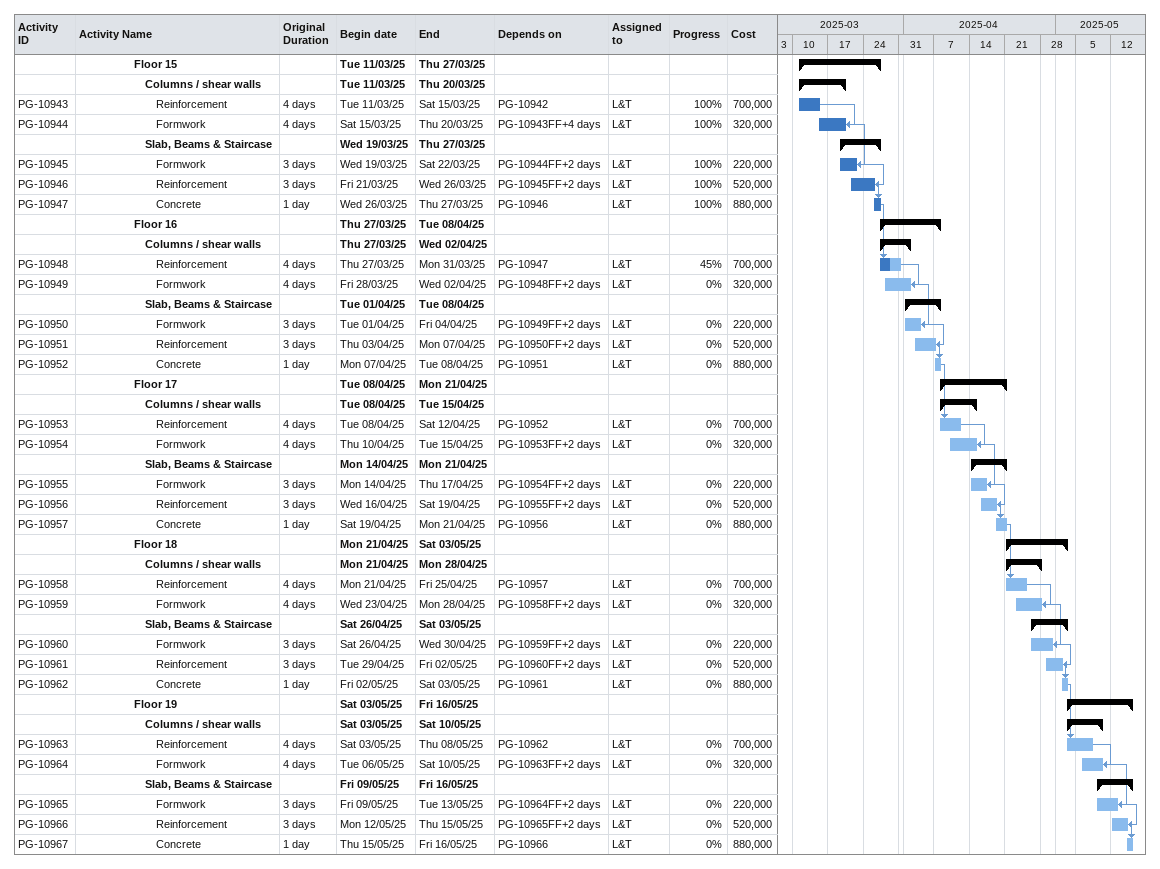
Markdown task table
| ID | Level | Task | Original duration | Start | Finish | Predecessors | Resources | % complete | Cost |
|---|---|---|---|---|---|---|---|---|---|
|  | 6 | **Floor 15** |  | 2025-03-11 | 2025-03-27 |  |  |  |  |
|  | 7 | **Columns / shear walls** |  | 2025-03-11 | 2025-03-20 |  |  |  |  |
| PG-10943 | 8 | Reinforcement | 4d | 2025-03-11 | 2025-03-15 | PG-10942 | L&T | 100 | 700000 |
| PG-10944 | 8 | Formwork | 4d | 2025-03-15 | 2025-03-20 | PG-10943FF+4d | L&T | 100 | 320000 |
|  | 7 | **Slab, Beams & Staircase** |  | 2025-03-19 | 2025-03-27 |  |  |  |  |
| PG-10945 | 8 | Formwork | 3d | 2025-03-19 | 2025-03-22 | PG-10944FF+2d | L&T | 100 | 220000 |
| PG-10946 | 8 | Reinforcement | 3d | 2025-03-21 | 2025-03-26 | PG-10945FF+2d | L&T | 100 | 520000 |
| PG-10947 | 8 | Concrete | 1d | 2025-03-26 | 2025-03-27 | PG-10946 | L&T | 100 | 880000 |
|  | 6 | **Floor 16** |  | 2025-03-27 | 2025-04-08 |  |  |  |  |
|  | 7 | **Columns / shear walls** |  | 2025-03-27 | 2025-04-02 |  |  |  |  |
| PG-10948 | 8 | Reinforcement | 4d | 2025-03-27 | 2025-03-31 | PG-10947 | L&T | 45 | 700000 |
| PG-10949 | 8 | Formwork | 4d | 2025-03-28 | 2025-04-02 | PG-10948FF+2d | L&T | 0 | 320000 |
|  | 7 | **Slab, Beams & Staircase** |  | 2025-04-01 | 2025-04-08 |  |  |  |  |
| PG-10950 | 8 | Formwork | 3d | 2025-04-01 | 2025-04-04 | PG-10949FF+2d | L&T | 0 | 220000 |
| PG-10951 | 8 | Reinforcement | 3d | 2025-04-03 | 2025-04-07 | PG-10950FF+2d | L&T | 0 | 520000 |
| PG-10952 | 8 | Concrete | 1d | 2025-04-07 | 2025-04-08 | PG-10951 | L&T | 0 | 880000 |
|  | 6 | **Floor 17** |  | 2025-04-08 | 2025-04-21 |  |  |  |  |
|  | 7 | **Columns / shear walls** |  | 2025-04-08 | 2025-04-15 |  |  |  |  |
| PG-10953 | 8 | Reinforcement | 4d | 2025-04-08 | 2025-04-12 | PG-10952 | L&T | 0 | 700000 |
| PG-10954 | 8 | Formwork | 4d | 2025-04-10 | 2025-04-15 | PG-10953FF+2d | L&T | 0 | 320000 |
|  | 7 | **Slab, Beams & Staircase** |  | 2025-04-14 | 2025-04-21 |  |  |  |  |
| PG-10955 | 8 | Formwork | 3d | 2025-04-14 | 2025-04-17 | PG-10954FF+2d | L&T | 0 | 220000 |
| PG-10956 | 8 | Reinforcement | 3d | 2025-04-16 | 2025-04-19 | PG-10955FF+2d | L&T | 0 | 520000 |
| PG-10957 | 8 | Concrete | 1d | 2025-04-19 | 2025-04-21 | PG-10956 | L&T | 0 | 880000 |
|  | 6 | **Floor 18** |  | 2025-04-21 | 2025-05-03 |  |  |  |  |
|  | 7 | **Columns / shear walls** |  | 2025-04-21 | 2025-04-28 |  |  |  |  |
| PG-10958 | 8 | Reinforcement | 4d | 2025-04-21 | 2025-04-25 | PG-10957 | L&T | 0 | 700000 |
| PG-10959 | 8 | Formwork | 4d | 2025-04-23 | 2025-04-28 | PG-10958FF+2d | L&T | 0 | 320000 |
|  | 7 | **Slab, Beams & Staircase** |  | 2025-04-26 | 2025-05-03 |  |  |  |  |
| PG-10960 | 8 | Formwork | 3d | 2025-04-26 | 2025-04-30 | PG-10959FF+2d | L&T | 0 | 220000 |
| PG-10961 | 8 | Reinforcement | 3d | 2025-04-29 | 2025-05-02 | PG-10960FF+2d | L&T | 0 | 520000 |
| PG-10962 | 8 | Concrete | 1d | 2025-05-02 | 2025-05-03 | PG-10961 | L&T | 0 | 880000 |
|  | 6 | **Floor 19** |  | 2025-05-03 | 2025-05-16 |  |  |  |  |
|  | 7 | **Columns / shear walls** |  | 2025-05-03 | 2025-05-10 |  |  |  |  |
| PG-10963 | 8 | Reinforcement | 4d | 2025-05-03 | 2025-05-08 | PG-10962 | L&T | 0 | 700000 |
| PG-10964 | 8 | Formwork | 4d | 2025-05-06 | 2025-05-10 | PG-10963FF+2d | L&T | 0 | 320000 |
|  | 7 | **Slab, Beams & Staircase** |  | 2025-05-09 | 2025-05-16 |  |  |  |  |
| PG-10965 | 8 | Formwork | 3d | 2025-05-09 | 2025-05-13 | PG-10964FF+2d | L&T | 0 | 220000 |
| PG-10966 | 8 | Reinforcement | 3d | 2025-05-12 | 2025-05-15 | PG-10965FF+2d | L&T | 0 | 520000 |
| PG-10967 | 8 | Concrete | 1d | 2025-05-15 | 2025-05-16 | PG-10966 | L&T | 0 | 880000 |
